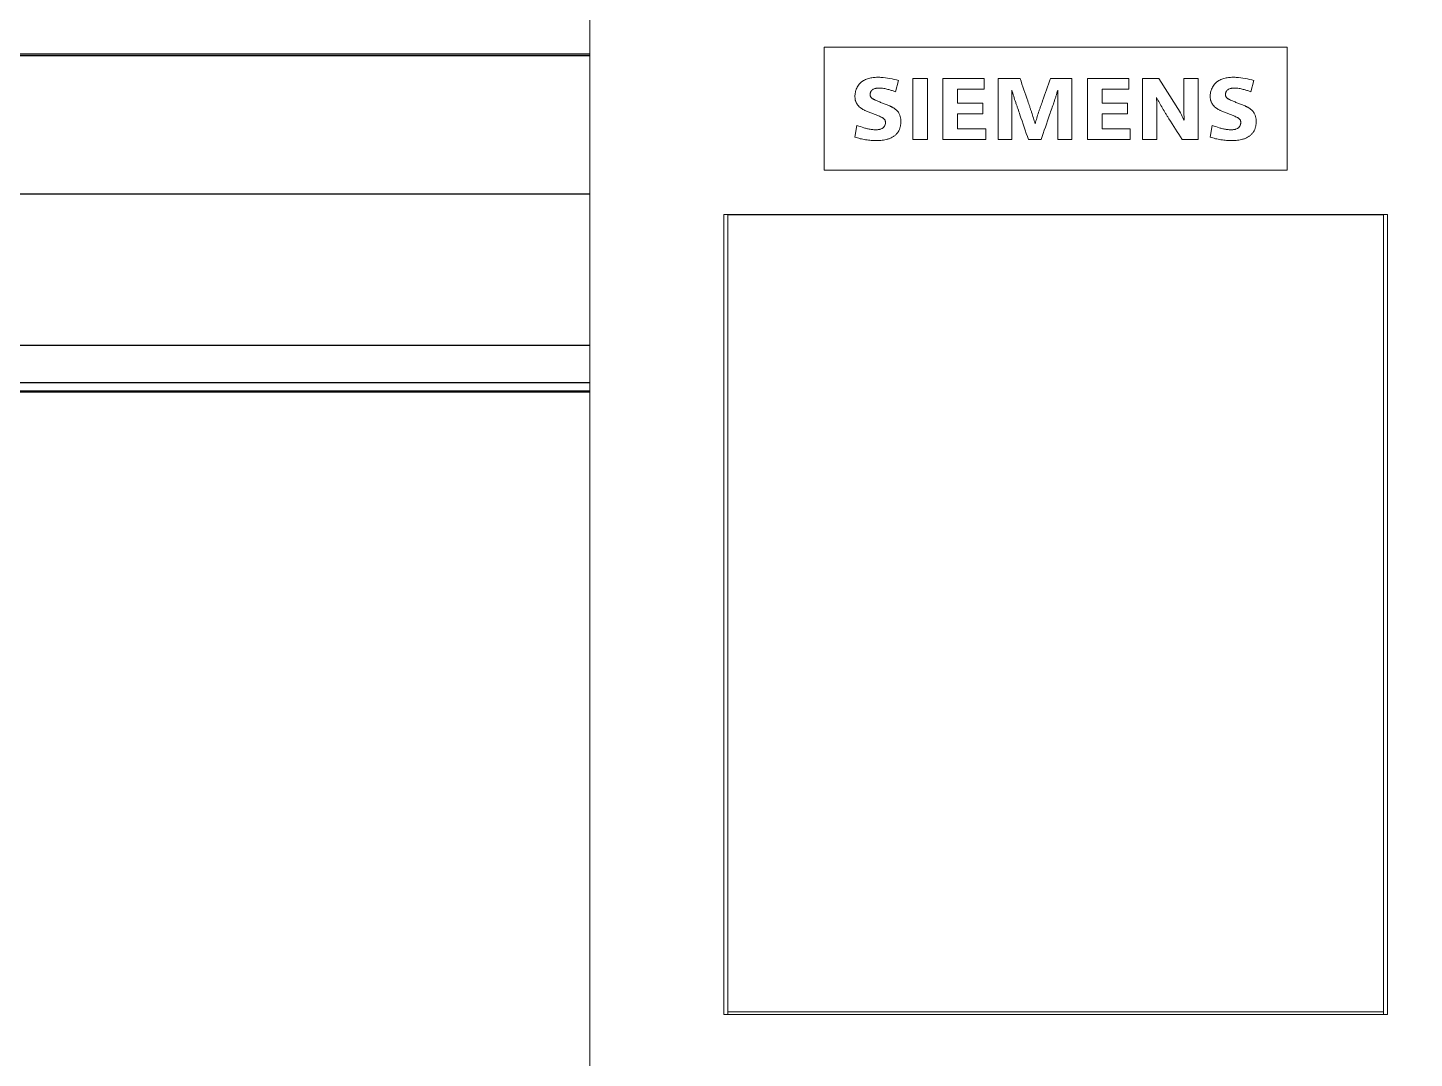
# Model space of a CAD drawing. Header units: millimetres. Extents: x 42151 to 59780, y 37376 to 44547.
# Drawn here: x 47870.4 to 47922.2, y 43267 to 43305.5 of the extents above; entities that cross this region are included whole.
import ezdxf

# ---------------------------------------------------------------- set-up
doc = ezdxf.new("R2010")
doc.units = ezdxf.units.MM
doc.set_wipeout_variables(frame=1)
doc.layers.add('000-PI-Oprema', color=30, linetype='Continuous', lineweight=5)
doc.layers.add('SI-ORMAR-Oprema', color=30, linetype='Continuous', lineweight=5)
doc.layers.add('004-PI-DIN Šina', color=3, linetype='Continuous')

# ---------------------------------------------------------------- blocks, each defined once
blk = doc.blocks.new('6ES7513-1AM03-0AB0')
blk.add_wipeout([(-17.4, 66.85), (17.4, 66.85), (17.4, -80.15), (-17.4, -80.15)]).dxf.layer = 'SI-ORMAR-Oprema'
at = {"layer": 'SI-ORMAR-Oprema', "linetype": 'Continuous'}
for p, q in [((-17.4, 0), (-17.4, 56.125)), ((-8.65, 53.352), (-8.65, 48.75)), ((8.65, 53.352), (-8.65, 53.352)), ((8.65, 48.75), (8.65, 53.352)), ((-5.975, 51.683), (-5.865, 52.102)), ((-5.335, 52.186), (-5.335, 49.9)), ((-4.785, 52.186), (-5.335, 52.186)), ((-4.785, 49.9), (-4.785, 52.186)), ((-4.207, 52.186), (-4.207, 49.9)), ((-2.663, 52.186), (-4.207, 52.186)), ((-2.663, 51.782), (-2.663, 52.186)), ((-2.141, 52.186), (-2.141, 49.9)), ((-1.327, 52.186), (-2.141, 52.186)), ((0.611, 52.186), (-0.194, 52.186)), ((0.611, 49.9), (0.611, 52.186)), ((1.19, 52.186), (1.19, 49.9)), ((2.734, 52.186), (1.19, 52.186)), ((2.734, 51.782), (2.734, 52.186)), ((3.255, 52.186), (3.255, 49.9)), ((3.862, 52.186), (3.255, 52.186)), ((4.512, 51.157), (3.862, 52.186)), ((5.328, 52.186), (4.799, 52.186)), ((5.328, 49.9), (5.328, 52.186)), ((7.304, 51.683), (7.414, 52.102)), ((-3.658, 51.262), (-3.658, 51.782)), ((-3.658, 51.782), (-2.663, 51.782)), ((-1.633, 49.9), (-1.633, 51.75)), ((0.083, 51.75), (0.083, 49.9)), ((1.739, 51.262), (1.739, 51.782)), ((1.739, 51.782), (2.734, 51.782)), ((-2.713, 51.262), (-3.658, 51.262)), ((-3.658, 50.304), (-3.658, 50.859)), ((-3.658, 50.859), (-2.713, 50.859)), ((-2.713, 50.859), (-2.713, 51.262)), ((2.684, 51.262), (1.739, 51.262)), ((1.739, 50.304), (1.739, 50.859)), ((1.739, 50.859), (2.684, 50.859)), ((2.684, 50.859), (2.684, 51.262)), ((-7.421, 50.428), (-7.5, 49.989)), ((-2.61, 50.304), (-3.658, 50.304)), ((-2.61, 49.9), (-2.61, 50.304)), ((2.787, 50.304), (1.739, 50.304)), ((2.787, 49.9), (2.787, 50.304)), ((5.858, 50.428), (5.779, 49.989)), ((-5.335, 49.9), (-4.785, 49.9)), ((-4.207, 49.9), (-2.61, 49.9)), ((-2.141, 49.9), (-1.633, 49.9)), ((-1.012, 49.9), (-0.54, 49.9)), ((0.083, 49.9), (0.611, 49.9)), ((1.19, 49.9), (2.787, 49.9)), ((3.255, 49.9), (3.784, 49.9)), ((4.732, 49.9), (5.328, 49.9)), ((-8.65, 48.75), (8.65, 48.75)), ((-12.4, 17.2), (-12.4, 47.1)), ((-12.4, 47.1), (12.4, 47.1)), ((-12.25, 47.082), (-12.25, 17.3)), ((12.25, 47.082), (-12.25, 47.082)), ((12.25, 47.082), (12.25, 17.3)), ((12.4, 47.1), (12.4, 17.2)), ((12.4, 17.2), (-12.4, 17.2)), ((12.25, 17.3), (-12.25, 17.3)), ((-12.25, 17.3), (-12.25, 17.2)), ((12.25, 17.3), (12.25, 17.2))]:
    blk.add_line(p, q, dxfattribs=at)
for points, knots in [([(-5.865, 52.102), (-5.973, 52.134), (-6.081, 52.161), (-6.301, 52.202), (-6.412, 52.217), (-6.552, 52.225), (-6.58, 52.226), (-6.637, 52.227), (-6.665, 52.227), (-6.749, 52.224), (-6.805, 52.219), (-6.888, 52.206), (-6.916, 52.201), (-6.971, 52.188), (-6.998, 52.18), (-7.077, 52.153), (-7.128, 52.13), (-7.188, 52.094), (-7.2, 52.086), (-7.223, 52.07), (-7.257, 52.045), (-7.288, 52.016), (-7.327, 51.976), (-7.345, 51.955), (-7.379, 51.909), (-7.41, 51.862), (-7.44, 51.799), (-7.455, 51.76), (-7.464, 51.733), (-7.468, 51.719), (-7.487, 51.652), (-7.494, 51.596), (-7.497, 51.526), (-7.497, 51.512), (-7.496, 51.484), (-7.495, 51.47), (-7.492, 51.428), (-7.488, 51.4), (-7.479, 51.359), (-7.475, 51.346), (-7.466, 51.319), (-7.462, 51.305), (-7.445, 51.266), (-7.432, 51.242), (-7.409, 51.207), (-7.4, 51.195), (-7.382, 51.173), (-7.373, 51.163), (-7.344, 51.132), (-7.323, 51.113), (-7.29, 51.087), (-7.278, 51.079), (-7.255, 51.063), (-7.244, 51.055), (-7.208, 51.032), (-7.183, 51.018), (-7.158, 51.005)], [0, 0, 0, 0, 0.125, 0.125, 0.25, 0.25, 0.28125, 0.28125, 0.3125, 0.3125, 0.375, 0.375, 0.40625, 0.40625, 0.4375, 0.4375, 0.5, 0.5, 0.515625, 0.515625, 0.53125, 0.5625, 0.5625, 0.59375, 0.59375, 0.625, 0.65625, 0.671875, 0.671875, 0.6875, 0.6875, 0.75, 0.75, 0.765625, 0.765625, 0.78125, 0.78125, 0.8125, 0.8125, 0.828125, 0.828125, 0.84375, 0.84375, 0.875, 0.875, 0.890625, 0.890625, 0.90625, 0.90625, 0.9375, 0.9375, 0.953125, 0.953125, 0.96875, 0.96875, 1, 1, 1, 1]), ([(-6.844, 51.758), (-6.823, 51.775), (-6.8, 51.787), (-6.763, 51.802), (-6.75, 51.805), (-6.724, 51.812), (-6.711, 51.814), (-6.672, 51.821), (-6.646, 51.822), (-6.606, 51.823), (-6.593, 51.823), (-6.567, 51.822), (-6.527, 51.82), (-6.487, 51.817), (-6.435, 51.81), (-6.409, 51.806), (-6.331, 51.792), (-6.279, 51.779), (-6.228, 51.765)], [0, 0, 0, 0, 0.125, 0.125, 0.1875, 0.1875, 0.25, 0.25, 0.375, 0.375, 0.4375, 0.4375, 0.5, 0.625, 0.625, 0.75, 0.75, 1, 1, 1, 1]), ([(-0.764, 50.489), (-0.785, 50.561), (-0.805, 50.632), (-0.848, 50.775), (-0.87, 50.846), (-0.9, 50.934), (-0.906, 50.952), (-0.918, 50.987), (-0.936, 51.04), (-0.978, 51.164), (-1.11, 51.551), (-1.23, 51.904), (-1.327, 52.186)], [0, 0, 0, 0, 0.125, 0.125, 0.25, 0.25, 0.28125, 0.28125, 0.3125, 0.375, 0.5, 1, 1, 1, 1]), ([(-0.194, 52.186), (-0.292, 51.904), (-0.413, 51.551), (-0.548, 51.164), (-0.59, 51.04), (-0.615, 50.97), (-0.627, 50.934), (-0.657, 50.846), (-0.68, 50.775), (-0.723, 50.632), (-0.744, 50.561), (-0.764, 50.489)], [0, 0, 0, 0, 0.5, 0.625, 0.6875, 0.71875, 0.75, 0.75, 0.875, 0.875, 1, 1, 1, 1]), ([(4.799, 52.186), (4.799, 51.925), (4.799, 51.599), (4.799, 51.24), (4.799, 51.142), (4.799, 51.076), (4.799, 51.044), (4.799, 50.946), (4.8, 50.881), (4.801, 50.783), (4.802, 50.75), (4.804, 50.685), (4.805, 50.652), (4.807, 50.62)], [0, 0, 0, 0, 0.5, 0.625, 0.6875, 0.6875, 0.75, 0.75, 0.875, 0.875, 0.9375, 0.9375, 1, 1, 1, 1]), ([(7.414, 52.102), (7.306, 52.134), (7.197, 52.161), (6.978, 52.202), (6.867, 52.217), (6.727, 52.225), (6.699, 52.226), (6.642, 52.227), (6.614, 52.227), (6.53, 52.224), (6.474, 52.219), (6.39, 52.206), (6.362, 52.201), (6.308, 52.188), (6.281, 52.18), (6.202, 52.153), (6.151, 52.13), (6.091, 52.094), (6.079, 52.086), (6.055, 52.07), (6.021, 52.045), (5.99, 52.016), (5.952, 51.976), (5.933, 51.955), (5.9, 51.909), (5.869, 51.862), (5.838, 51.799), (5.823, 51.76), (5.814, 51.733), (5.81, 51.719), (5.792, 51.652), (5.784, 51.596), (5.782, 51.526), (5.782, 51.512), (5.783, 51.484), (5.783, 51.47), (5.787, 51.428), (5.791, 51.4), (5.8, 51.359), (5.804, 51.346), (5.812, 51.319), (5.817, 51.305), (5.833, 51.266), (5.847, 51.242), (5.87, 51.207), (5.878, 51.195), (5.896, 51.173), (5.906, 51.163), (5.935, 51.132), (5.956, 51.113), (5.989, 51.087), (6, 51.079), (6.023, 51.063), (6.035, 51.055), (6.071, 51.032), (6.096, 51.018), (6.121, 51.005)], [0, 0, 0, 0, 0.125, 0.125, 0.25, 0.25, 0.28125, 0.28125, 0.3125, 0.3125, 0.375, 0.375, 0.40625, 0.40625, 0.4375, 0.4375, 0.5, 0.5, 0.515625, 0.515625, 0.53125, 0.5625, 0.5625, 0.59375, 0.59375, 0.625, 0.65625, 0.671875, 0.671875, 0.6875, 0.6875, 0.75, 0.75, 0.765625, 0.765625, 0.78125, 0.78125, 0.8125, 0.8125, 0.828125, 0.828125, 0.84375, 0.84375, 0.875, 0.875, 0.890625, 0.890625, 0.90625, 0.90625, 0.9375, 0.9375, 0.953125, 0.953125, 0.96875, 0.96875, 1, 1, 1, 1]), ([(6.435, 51.758), (6.456, 51.775), (6.479, 51.787), (6.516, 51.802), (6.529, 51.805), (6.554, 51.812), (6.567, 51.814), (6.606, 51.821), (6.633, 51.822), (6.672, 51.823), (6.686, 51.823), (6.712, 51.822), (6.752, 51.82), (6.791, 51.817), (6.844, 51.81), (6.87, 51.806), (6.948, 51.792), (7, 51.779), (7.051, 51.765)], [0, 0, 0, 0, 0.125, 0.125, 0.1875, 0.1875, 0.25, 0.25, 0.375, 0.375, 0.4375, 0.4375, 0.5, 0.625, 0.625, 0.75, 0.75, 1, 1, 1, 1]), ([(-6.836, 51.424), (-6.85, 51.433), (-6.863, 51.443), (-6.88, 51.46), (-6.886, 51.466), (-6.896, 51.479), (-6.901, 51.485), (-6.909, 51.5), (-6.913, 51.507), (-6.919, 51.522), (-6.922, 51.53), (-6.927, 51.554), (-6.929, 51.571), (-6.928, 51.604), (-6.926, 51.62), (-6.921, 51.644), (-6.919, 51.652), (-6.913, 51.667), (-6.907, 51.682), (-6.898, 51.697), (-6.889, 51.71), (-6.885, 51.717), (-6.869, 51.736), (-6.857, 51.748), (-6.844, 51.758)], [0, 0, 0, 0, 0.125, 0.125, 0.1875, 0.1875, 0.25, 0.25, 0.3125, 0.3125, 0.375, 0.375, 0.5, 0.5, 0.625, 0.625, 0.6875, 0.6875, 0.75, 0.8125, 0.8125, 0.875, 0.875, 1, 1, 1, 1]), ([(-5.838, 50.858), (-5.859, 50.902), (-5.887, 50.941), (-5.93, 50.985), (-5.939, 50.994), (-5.957, 51.01), (-5.966, 51.018), (-5.994, 51.041), (-6.014, 51.055), (-6.055, 51.081), (-6.075, 51.094), (-6.108, 51.111), (-6.119, 51.117), (-6.14, 51.128), (-6.151, 51.133), (-6.185, 51.148), (-6.207, 51.158), (-6.252, 51.177), (-6.275, 51.186), (-6.342, 51.214), (-6.388, 51.232), (-6.456, 51.259), (-6.479, 51.267), (-6.524, 51.285), (-6.547, 51.294), (-6.615, 51.321), (-6.66, 51.339), (-6.727, 51.368), (-6.749, 51.379), (-6.782, 51.395), (-6.793, 51.4), (-6.815, 51.412), (-6.825, 51.418), (-6.836, 51.424)], [0, 0, 0, 0, 0.125, 0.125, 0.15625, 0.15625, 0.1875, 0.1875, 0.25, 0.25, 0.3125, 0.3125, 0.34375, 0.34375, 0.375, 0.375, 0.4375, 0.4375, 0.5, 0.5, 0.625, 0.625, 0.6875, 0.6875, 0.75, 0.75, 0.875, 0.875, 0.9375, 0.9375, 0.96875, 0.96875, 1, 1, 1, 1]), ([(-6.228, 51.765), (-6.207, 51.759), (-6.185, 51.753), (-6.143, 51.739), (-6.122, 51.733), (-6.059, 51.712), (-6.017, 51.697), (-5.975, 51.683)], [0, 0, 0, 0, 0.25, 0.25, 0.5, 0.5, 1, 1, 1, 1]), ([(-1.633, 51.75), (-1.611, 51.672), (-1.588, 51.594), (-1.541, 51.439), (-1.516, 51.361), (-1.476, 51.246), (-1.463, 51.207), (-1.436, 51.131), (-1.397, 51.015), (-1.251, 50.592), (-1.118, 50.208), (-1.012, 49.9)], [0, 0, 0, 0, 0.125, 0.125, 0.25, 0.25, 0.3125, 0.3125, 0.375, 0.5, 1, 1, 1, 1]), ([(-0.54, 49.9), (-0.434, 50.208), (-0.328, 50.516), (-0.169, 50.977), (-0.116, 51.131), (-0.055, 51.304), (-0.049, 51.323), (-0.036, 51.361), (-0.016, 51.419), (0.028, 51.555), (0.062, 51.672), (0.083, 51.75)], [0, 0, 0, 0, 0.5, 0.5, 0.75, 0.75, 0.78125, 0.78125, 0.8125, 0.875, 1, 1, 1, 1]), ([(3.784, 49.9), (3.784, 50.162), (3.784, 50.49), (3.784, 50.817), (3.784, 50.948), (3.784, 51.013), (3.783, 51.144), (3.783, 51.21), (3.78, 51.341), (3.778, 51.406), (3.776, 51.471)], [0, 0, 0, 0, 0.5, 0.625, 0.625, 0.75, 0.75, 0.875, 0.875, 1, 1, 1, 1]), ([(3.776, 51.471), (3.844, 51.334), (3.918, 51.2), (4.034, 51.001), (4.074, 50.936), (4.136, 50.839), (4.156, 50.806), (4.197, 50.742), (4.382, 50.451), (4.567, 50.159), (4.732, 49.9)], [0, 0, 0, 0, 0.25, 0.25, 0.375, 0.375, 0.4375, 0.4375, 0.5, 1, 1, 1, 1]), ([(6.443, 51.424), (6.429, 51.433), (6.416, 51.443), (6.398, 51.46), (6.393, 51.466), (6.383, 51.479), (6.378, 51.485), (6.369, 51.5), (6.366, 51.507), (6.36, 51.522), (6.357, 51.53), (6.351, 51.554), (6.35, 51.571), (6.35, 51.604), (6.352, 51.62), (6.358, 51.644), (6.36, 51.652), (6.366, 51.667), (6.372, 51.682), (6.38, 51.697), (6.389, 51.71), (6.394, 51.717), (6.41, 51.736), (6.422, 51.748), (6.435, 51.758)], [0, 0, 0, 0, 0.125, 0.125, 0.1875, 0.1875, 0.25, 0.25, 0.3125, 0.3125, 0.375, 0.375, 0.5, 0.5, 0.625, 0.625, 0.6875, 0.6875, 0.75, 0.8125, 0.8125, 0.875, 0.875, 1, 1, 1, 1]), ([(7.441, 50.858), (7.42, 50.902), (7.391, 50.941), (7.349, 50.985), (7.34, 50.994), (7.322, 51.01), (7.313, 51.018), (7.284, 51.041), (7.265, 51.055), (7.224, 51.081), (7.203, 51.094), (7.171, 51.111), (7.16, 51.117), (7.138, 51.128), (7.127, 51.133), (7.094, 51.148), (7.072, 51.158), (7.027, 51.177), (7.004, 51.186), (6.936, 51.214), (6.891, 51.232), (6.823, 51.259), (6.8, 51.267), (6.755, 51.285), (6.732, 51.294), (6.664, 51.321), (6.618, 51.339), (6.552, 51.368), (6.529, 51.379), (6.496, 51.395), (6.486, 51.4), (6.464, 51.412), (6.453, 51.418), (6.443, 51.424)], [0, 0, 0, 0, 0.125, 0.125, 0.15625, 0.15625, 0.1875, 0.1875, 0.25, 0.25, 0.3125, 0.3125, 0.34375, 0.34375, 0.375, 0.375, 0.4375, 0.4375, 0.5, 0.5, 0.625, 0.625, 0.6875, 0.6875, 0.75, 0.75, 0.875, 0.875, 0.9375, 0.9375, 0.96875, 0.96875, 1, 1, 1, 1]), ([(7.051, 51.765), (7.072, 51.759), (7.093, 51.753), (7.136, 51.739), (7.157, 51.733), (7.22, 51.712), (7.262, 51.697), (7.304, 51.683)], [0, 0, 0, 0, 0.25, 0.25, 0.5, 0.5, 1, 1, 1, 1]), ([(-7.158, 51.005), (-7.147, 51), (-7.137, 50.995), (-7.116, 50.985), (-7.105, 50.98), (-7.073, 50.966), (-7.009, 50.939), (-6.945, 50.913), (-6.88, 50.888), (-6.858, 50.879), (-6.815, 50.863), (-6.794, 50.854), (-6.729, 50.829), (-6.686, 50.812), (-6.621, 50.785), (-6.6, 50.776), (-6.558, 50.758), (-6.537, 50.748), (-6.505, 50.733), (-6.495, 50.727), (-6.474, 50.717), (-6.464, 50.711), (-6.444, 50.699), (-6.435, 50.693), (-6.416, 50.678), (-6.408, 50.67), (-6.396, 50.658), (-6.393, 50.653), (-6.386, 50.644), (-6.383, 50.639), (-6.374, 50.624), (-6.369, 50.613), (-6.362, 50.591), (-6.359, 50.58), (-6.356, 50.557), (-6.355, 50.546), (-6.355, 50.523), (-6.356, 50.511), (-6.359, 50.488), (-6.361, 50.477), (-6.367, 50.455), (-6.371, 50.444), (-6.38, 50.423), (-6.39, 50.402), (-6.404, 50.383), (-6.418, 50.366), (-6.426, 50.357), (-6.443, 50.341), (-6.452, 50.334), (-6.47, 50.32), (-6.48, 50.314), (-6.511, 50.298), (-6.532, 50.289), (-6.565, 50.28), (-6.577, 50.277), (-6.599, 50.272), (-6.611, 50.27), (-6.668, 50.263), (-6.714, 50.262), (-6.782, 50.265), (-6.805, 50.267), (-6.851, 50.272), (-6.873, 50.275), (-6.941, 50.285), (-6.986, 50.294), (-7.075, 50.314), (-7.119, 50.326), (-7.25, 50.364), (-7.336, 50.395), (-7.421, 50.428)], [0, 0, 0, 0, 0.015625, 0.015625, 0.03125, 0.03125, 0.0625, 0.125, 0.125, 0.15625, 0.15625, 0.1875, 0.1875, 0.25, 0.25, 0.28125, 0.28125, 0.3125, 0.3125, 0.328125, 0.328125, 0.34375, 0.34375, 0.359375, 0.359375, 0.375, 0.375, 0.382813, 0.382813, 0.390625, 0.390625, 0.40625, 0.40625, 0.421875, 0.421875, 0.4375, 0.4375, 0.453125, 0.453125, 0.46875, 0.46875, 0.484375, 0.484375, 0.5, 0.515625, 0.515625, 0.53125, 0.53125, 0.546875, 0.546875, 0.5625, 0.5625, 0.59375, 0.59375, 0.609375, 0.609375, 0.625, 0.625, 0.6875, 0.6875, 0.71875, 0.71875, 0.75, 0.75, 0.8125, 0.8125, 0.875, 0.875, 1, 1, 1, 1]), ([(-6.683, 49.86), (-6.616, 49.86), (-6.549, 49.863), (-6.417, 49.878), (-6.351, 49.89), (-6.27, 49.913), (-6.254, 49.918), (-6.222, 49.929), (-6.207, 49.934), (-6.16, 49.953), (-6.13, 49.968), (-6.087, 49.992), (-6.072, 50.001), (-6.044, 50.02), (-6.031, 50.03), (-5.991, 50.061), (-5.967, 50.083), (-5.933, 50.12), (-5.922, 50.133), (-5.902, 50.159), (-5.892, 50.173), (-5.864, 50.215), (-5.833, 50.274), (-5.812, 50.337), (-5.799, 50.386), (-5.796, 50.402), (-5.79, 50.435), (-5.787, 50.451), (-5.781, 50.501), (-5.779, 50.534), (-5.779, 50.584), (-5.779, 50.6), (-5.781, 50.633), (-5.782, 50.65), (-5.787, 50.7), (-5.794, 50.733), (-5.811, 50.797), (-5.823, 50.828), (-5.838, 50.858)], [0, 0, 0, 0, 0.125, 0.125, 0.25, 0.25, 0.28125, 0.28125, 0.3125, 0.3125, 0.375, 0.375, 0.40625, 0.40625, 0.4375, 0.4375, 0.5, 0.5, 0.53125, 0.53125, 0.5625, 0.5625, 0.625, 0.6875, 0.6875, 0.71875, 0.71875, 0.75, 0.75, 0.8125, 0.8125, 0.84375, 0.84375, 0.875, 0.875, 0.9375, 0.9375, 1, 1, 1, 1]), ([(6.121, 51.005), (6.131, 51), (6.142, 50.995), (6.163, 50.985), (6.173, 50.98), (6.205, 50.966), (6.269, 50.939), (6.334, 50.913), (6.399, 50.888), (6.42, 50.879), (6.463, 50.863), (6.485, 50.854), (6.55, 50.829), (6.593, 50.812), (6.657, 50.785), (6.679, 50.776), (6.721, 50.758), (6.742, 50.748), (6.773, 50.733), (6.784, 50.727), (6.804, 50.717), (6.814, 50.711), (6.834, 50.699), (6.844, 50.693), (6.862, 50.678), (6.871, 50.67), (6.882, 50.658), (6.886, 50.653), (6.893, 50.644), (6.896, 50.639), (6.905, 50.624), (6.909, 50.613), (6.917, 50.591), (6.919, 50.58), (6.923, 50.557), (6.923, 50.546), (6.923, 50.523), (6.923, 50.511), (6.92, 50.488), (6.917, 50.477), (6.912, 50.455), (6.908, 50.444), (6.899, 50.423), (6.888, 50.402), (6.875, 50.383), (6.861, 50.366), (6.853, 50.357), (6.836, 50.341), (6.827, 50.334), (6.808, 50.32), (6.799, 50.314), (6.768, 50.298), (6.746, 50.289), (6.713, 50.28), (6.702, 50.277), (6.679, 50.272), (6.668, 50.27), (6.611, 50.263), (6.565, 50.262), (6.497, 50.265), (6.474, 50.267), (6.428, 50.272), (6.405, 50.275), (6.337, 50.285), (6.292, 50.294), (6.204, 50.314), (6.16, 50.326), (6.029, 50.364), (5.943, 50.395), (5.858, 50.428)], [0, 0, 0, 0, 0.015625, 0.015625, 0.03125, 0.03125, 0.0625, 0.125, 0.125, 0.15625, 0.15625, 0.1875, 0.1875, 0.25, 0.25, 0.28125, 0.28125, 0.3125, 0.3125, 0.328125, 0.328125, 0.34375, 0.34375, 0.359375, 0.359375, 0.375, 0.375, 0.382812, 0.382812, 0.390625, 0.390625, 0.40625, 0.40625, 0.421875, 0.421875, 0.4375, 0.4375, 0.453125, 0.453125, 0.46875, 0.46875, 0.484375, 0.484375, 0.5, 0.515625, 0.515625, 0.53125, 0.53125, 0.546875, 0.546875, 0.5625, 0.5625, 0.59375, 0.59375, 0.609375, 0.609375, 0.625, 0.625, 0.6875, 0.6875, 0.71875, 0.71875, 0.75, 0.75, 0.8125, 0.8125, 0.875, 0.875, 1, 1, 1, 1]), ([(6.596, 49.86), (6.663, 49.86), (6.73, 49.863), (6.862, 49.878), (6.928, 49.89), (7.009, 49.913), (7.025, 49.918), (7.056, 49.929), (7.072, 49.934), (7.118, 49.953), (7.149, 49.968), (7.192, 49.992), (7.206, 50.001), (7.234, 50.02), (7.248, 50.03), (7.287, 50.061), (7.312, 50.083), (7.346, 50.12), (7.356, 50.133), (7.377, 50.159), (7.387, 50.173), (7.414, 50.215), (7.446, 50.274), (7.467, 50.337), (7.48, 50.386), (7.483, 50.402), (7.489, 50.435), (7.492, 50.451), (7.498, 50.501), (7.5, 50.534), (7.5, 50.584), (7.5, 50.6), (7.498, 50.633), (7.497, 50.65), (7.491, 50.7), (7.485, 50.733), (7.468, 50.797), (7.456, 50.828), (7.441, 50.858)], [0, 0, 0, 0, 0.125, 0.125, 0.25, 0.25, 0.28125, 0.28125, 0.3125, 0.3125, 0.375, 0.375, 0.40625, 0.40625, 0.4375, 0.4375, 0.5, 0.5, 0.53125, 0.53125, 0.5625, 0.5625, 0.625, 0.6875, 0.6875, 0.71875, 0.71875, 0.75, 0.75, 0.8125, 0.8125, 0.84375, 0.84375, 0.875, 0.875, 0.9375, 0.9375, 1, 1, 1, 1]), ([(-7.5, 49.989), (-7.434, 49.967), (-7.368, 49.948), (-7.233, 49.915), (-7.165, 49.902), (-7.028, 49.881), (-6.959, 49.873), (-6.821, 49.862), (-6.752, 49.86), (-6.683, 49.86)], [0, 0, 0, 0, 0.25, 0.25, 0.5, 0.5, 0.75, 0.75, 1, 1, 1, 1]), ([(5.779, 49.989), (5.845, 49.967), (5.911, 49.948), (6.046, 49.915), (6.114, 49.902), (6.251, 49.881), (6.32, 49.873), (6.458, 49.862), (6.527, 49.86), (6.596, 49.86)], [0, 0, 0, 0, 0.25, 0.25, 0.5, 0.5, 0.75, 0.75, 1, 1, 1, 1])]:
    blk.add_open_spline(points, degree=3, knots=knots, dxfattribs=at)
blk.add_open_spline([(4.807, 50.62), (4.717, 50.803), (4.618, 50.982), (4.512, 51.157)], degree=3, dxfattribs=at)
blk = doc.blocks.new('6ES7521-1BL00-0AB0')
at = {"layer": 'SI-ORMAR-Oprema'}
for p, q in [((-29.725, 48.929), (-29.725, 40.929)), ((-27.734, 48.929), (-29.725, 48.929)), ((-27.734, 48.929), (-27.734, 40.929)), ((-19.316, 46.433), (-27.734, 46.433)), ((-19.316, 40.929), (-29.725, 40.929)), ((-29.725, 40.929), (-29.725, 40.02)), ((-29.725, 40.02), (-29.725, 39.411)), ((-26.375, 40.02), (-29.725, 40.02)), ((-26.375, 40.02), (-26.375, 15.837)), ((-29.725, 38.929), (-29.725, 39.411)), ((-26.375, 39.411), (-29.725, 39.411)), ((-29.725, 38.929), (-29.725, 16.929)), ((-26.375, 38.929), (-29.725, 38.929)), ((-23.575, 29.431), (-23.575, 37.279)), ((-23.575, 37.279), (-22.375, 37.279)), ((-22.375, 37.279), (-22.375, 29.431)), ((-22.375, 29.431), (-23.575, 29.431)), ((-23.575, 18.581), (-23.575, 28.526)), ((-23.575, 28.526), (-22.375, 28.526)), ((-22.375, 28.526), (-22.375, 18.581)), ((-22.375, 18.581), (-23.575, 18.581))]:
    blk.add_line(p, q, dxfattribs=at)
blk = doc.blocks.new('*U117')
at = {"layer": '004-PI-DIN Šina'}
for p, q in [((297.61, 57.85), (-241.3, 57.85)), ((297.61, 57.789), (-241.3, 57.789)), ((297.61, 52.625), (-241.3, 52.625)), ((297.61, 46.968), (-241.3, 46.968)), ((297.61, 45.572), (-241.3, 45.572)), ((297.61, 45.259), (-241.3, 45.259)), ((-241.3, 45.238), (297.61, 45.238))]:
    blk.add_line(p, q, dxfattribs=at)

msp = doc.modelspace()

# ---------------------------------------------------------------- block references
at = {"layer": '000-PI-Oprema'}
msp.add_blockref('*U117', (48098.326, 43246.632), dxfattribs=at)

# ---------------------------------------------------------------- next in the draw order: block references
at = {"layer": '000-PI-Oprema', "ltscale": 0.25}
msp.add_blockref('6ES7521-1BL00-0AB0', (47943.627, 43249.218), dxfattribs=at)

# ---------------------------------------------------------------- next in the draw order: block references
msp.add_blockref('6ES7513-1AM03-0AB0', (47908.827, 43251.397), dxfattribs=at)

doc.saveas('drawing.dxf')
